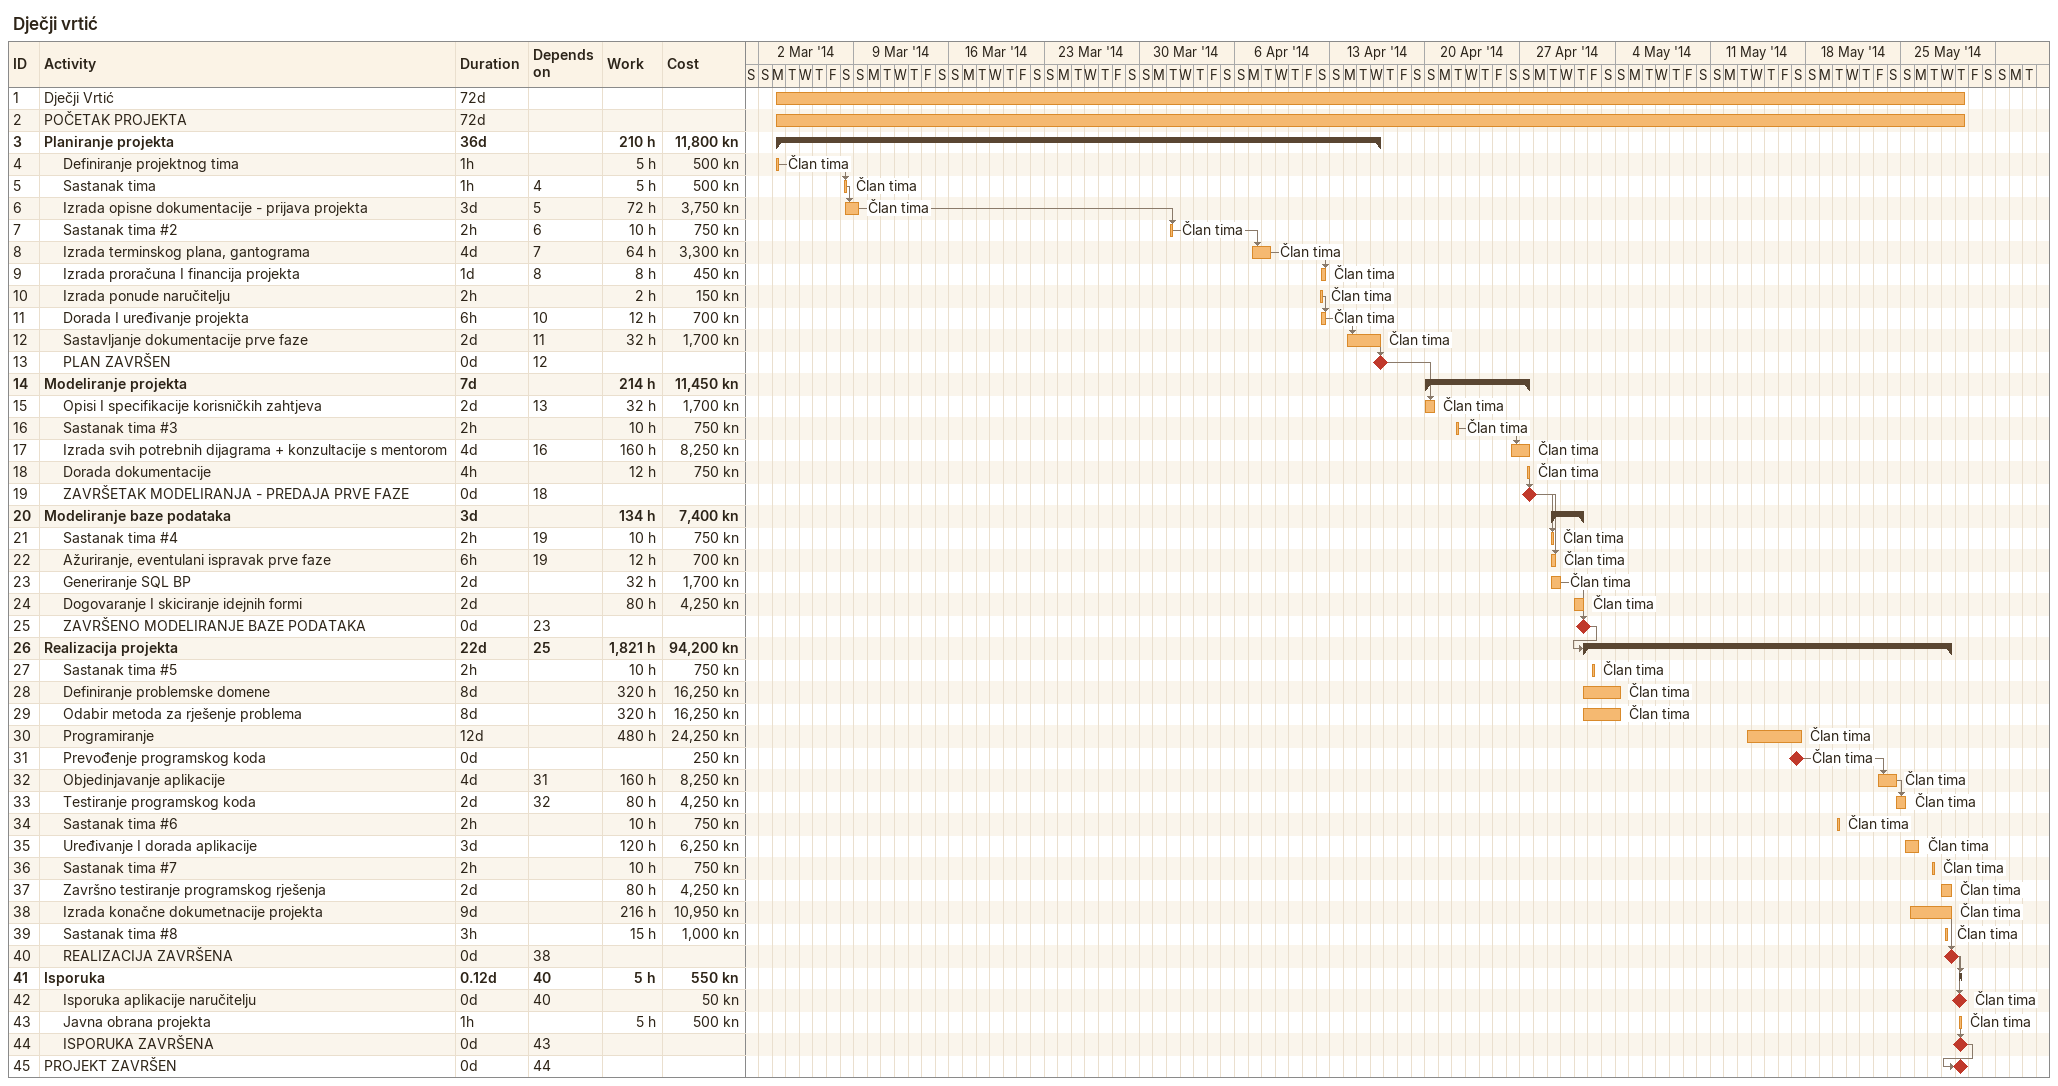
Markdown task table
Dječji vrtić

| ID | Level | Task | Duration | Start | Finish | Predecessors | Resources | Work (h) | Cost (kn) |
|---|---|---|---|---|---|---|---|---|---|
| 1 | 1 | Dječji Vrtić | 72d | 2014-03-03 | 2014-05-29 |  |  |  |  |
| 2 | 1 | POČETAK PROJEKTA | 72d | 2014-03-03 | 2014-05-29 |  |  |  |  |
| 3 | 1 | **Planiranje projekta** | 36d | 2014-03-03 | 2014-04-16 |  |  | 210 | 11800 |
| 4 | 2 | Definiranje projektnog tima | 1h | 2014-03-03 | 2014-03-03 |  | Član tima | 5 | 500 |
| 5 | 2 | Sastanak tima | 1h | 2014-03-08 | 2014-03-08 | 4 | Član tima | 5 | 500 |
| 6 | 2 | Izrada opisne dokumentacije - prijava projekta | 3d | 2014-03-08 | 2014-03-09 | 5 | Član tima | 72 | 3750 |
| 7 | 2 | Sastanak tima #2 | 2h | 2014-04-01 | 2014-04-01 | 6 | Član tima | 10 | 750 |
| 8 | 2 | Izrada terminskog plana, gantograma | 4d | 2014-04-07 | 2014-04-08 | 7 | Član tima | 64 | 3300 |
| 9 | 2 | Izrada proračuna I financija projekta | 1d | 2014-04-12 | 2014-04-12 | 8 | Član tima | 8 | 450 |
| 10 | 2 | Izrada ponude naručitelju | 2h | 2014-04-12 | 2014-04-12 |  | Član tima | 2 | 150 |
| 11 | 2 | Dorada I uređivanje projekta | 6h | 2014-04-12 | 2014-04-12 | 10 | Član tima | 12 | 700 |
| 12 | 2 | Sastavljanje dokumentacije prve faze | 2d | 2014-04-14 | 2014-04-16 | 11 | Član tima | 32 | 1700 |
| 13 | 2 | PLAN ZAVRŠEN | 0d | 2014-04-16 | 2014-04-16 | 12 |  |  |  |
| 14 | 1 | **Modeliranje projekta** | 7d | 2014-04-20 | 2014-04-27 |  |  | 214 | 11450 |
| 15 | 2 | Opisi I specifikacije korisničkih zahtjeva | 2d | 2014-04-20 | 2014-04-20 | 13 | Član tima | 32 | 1700 |
| 16 | 2 | Sastanak tima #3 | 2h | 2014-04-22 | 2014-04-22 |  | Član tima | 10 | 750 |
| 17 | 2 | Izrada svih potrebnih dijagrama + konzultacije s mentorom | 4d | 2014-04-26 | 2014-04-27 | 16 | Član tima | 160 | 8250 |
| 18 | 2 | Dorada dokumentacije | 4h | 2014-04-27 | 2014-04-27 |  | Član tima | 12 | 750 |
| 19 | 2 | ZAVRŠETAK MODELIRANJA - PREDAJA PRVE FAZE | 0d | 2014-04-27 | 2014-04-27 | 18 |  |  |  |
| 20 | 1 | **Modeliranje baze podataka** | 3d | 2014-04-29 | 2014-05-01 |  |  | 134 | 7400 |
| 21 | 2 | Sastanak tima #4 | 2h | 2014-04-29 | 2014-04-29 | 19 | Član tima | 10 | 750 |
| 22 | 2 | Ažuriranje, eventulani ispravak prve faze | 6h | 2014-04-29 | 2014-04-29 | 19 | Član tima | 12 | 700 |
| 23 | 2 | Generiranje SQL BP | 2d | 2014-04-29 | 2014-04-30 |  | Član tima | 32 | 1700 |
| 24 | 2 | Dogovaranje I skiciranje idejnih formi | 2d | 2014-05-01 | 2014-05-01 |  | Član tima | 80 | 4250 |
| 25 | 2 | ZAVRŠENO MODELIRANJE BAZE PODATAKA | 0d | 2014-05-01 | 2014-05-01 | 23 |  |  |  |
| 26 | 1 | **Realizacija projekta** | 22d | 2014-05-01 | 2014-05-28 | 25 |  | 1821 | 94200 |
| 27 | 2 | Sastanak tima #5 | 2h | 2014-05-02 | 2014-05-02 |  | Član tima | 10 | 750 |
| 28 | 2 | Definiranje problemske domene | 8d | 2014-05-01 | 2014-05-04 |  | Član tima | 320 | 16250 |
| 29 | 2 | Odabir metoda za rješenje problema | 8d | 2014-05-01 | 2014-05-04 |  | Član tima | 320 | 16250 |
| 30 | 2 | Programiranje | 12d | 2014-05-13 | 2014-05-17 |  | Član tima | 480 | 24250 |
| 31 | 2 | Prevođenje programskog koda | 0d | 2014-05-17 | 2014-05-17 |  | Član tima |  | 250 |
| 32 | 2 | Objedinjavanje aplikacije | 4d | 2014-05-23 | 2014-05-24 | 31 | Član tima | 160 | 8250 |
| 33 | 2 | Testiranje programskog koda | 2d | 2014-05-24 | 2014-05-25 | 32 | Član tima | 80 | 4250 |
| 34 | 2 | Sastanak tima #6 | 2h | 2014-05-20 | 2014-05-20 |  | Član tima | 10 | 750 |
| 35 | 2 | Uređivanje I dorada aplikacije | 3d | 2014-05-25 | 2014-05-26 |  | Član tima | 120 | 6250 |
| 36 | 2 | Sastanak tima #7 | 2h | 2014-05-27 | 2014-05-27 |  | Član tima | 10 | 750 |
| 37 | 2 | Završno testiranje programskog rješenja | 2d | 2014-05-28 | 2014-05-28 |  | Član tima | 80 | 4250 |
| 38 | 2 | Izrada konačne dokumetnacije projekta | 9d | 2014-05-25 | 2014-05-28 |  | Član tima | 216 | 10950 |
| 39 | 2 | Sastanak tima #8 | 3h | 2014-05-28 | 2014-05-28 |  | Član tima | 15 | 1000 |
| 40 | 2 | REALIZACIJA ZAVRŠENA | 0d | 2014-05-28 | 2014-05-28 | 38 |  |  |  |
| 41 | 1 | **Isporuka** | 0.12d | 2014-05-29 | 2014-05-29 | 40 |  | 5 | 550 |
| 42 | 2 | Isporuka aplikacije naručitelju | 0d | 2014-05-29 | 2014-05-29 | 40 | Član tima |  | 50 |
| 43 | 2 | Javna obrana projekta | 1h | 2014-05-29 | 2014-05-29 |  | Član tima | 5 | 500 |
| 44 | 2 | ISPORUKA ZAVRŠENA | 0d | 2014-05-29 | 2014-05-29 | 43 |  |  |  |
| 45 | 1 | PROJEKT ZAVRŠEN | 0d | 2014-05-29 | 2014-05-29 | 44 |  |  |  |
